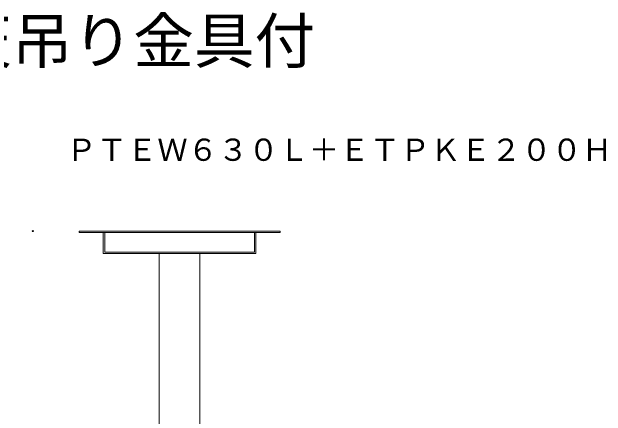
# Model space of a CAD drawing. Units: millimetres, scale not verified. Extents: x -62 to 63, y -57 to 57.
# Drawn here: x 16.53 to 55.7, y 30.08 to 56.71 of the extents above; entities that cross this region are included whole.
import ezdxf
from ezdxf.enums import TextEntityAlignment as Align

# ---------------------------------------------------------------- set-up
doc = ezdxf.new("R2010")
doc.units = ezdxf.units.MM
doc.header["$LTSCALE"] = 0.125
doc.header["$PDMODE"] = 32
doc.header["$PDSIZE"] = 0.0625
for name, color, linetype, lineweight in [('0-0_0', 7, 'Continuous', 18), ('0-4_GAIKEI', 1, 'Continuous', 18), ('0-5_SUNPO', 7, 'Continuous', 18)]:
    doc.layers.add(name, color=color, linetype=linetype, lineweight=lineweight)
for name, color, linetype in [('0-1_DEFPOINTS', 7, 'Continuous'), ('0-3_MOJI1', 7, 'Continuous'), ('0-6_TOUROKU', 7, 'Continuous')]:
    doc.layers.add(name, color=color, linetype=linetype)
doc.styles.add('ＭＳ ゴシック', font='')
doc.styles.get('ＭＳ ゴシック').set_extended_font_data('MS Gothic')

# ---------------------------------------------------------------- blocks, each defined once
blk = doc.blocks.new('_OPEN30')
at = {"layer": '0-0_0'}
blk.add_line((0, 0), (-1, 0), dxfattribs=at)
blk.add_lwpolyline([(-1, 0.26795), (0, 0), (-1, -0.26795)], dxfattribs=at)
blk = doc.blocks.new('D5')
at = {"layer": '0-1_DEFPOINTS'}
for p in [(4.5531, 42.9787), (12.5531, 42.9787), (12.5531, 8.162)]:
    blk.add_point(p, dxfattribs=at)
at = {"layer": '0-5_SUNPO'}
for p, q in [((10.5531, 42.9787), (2.5531, 42.9787)), ((4.5531, 10.162), (4.5531, 40.9787)), ((10.5531, 8.162), (2.5531, 8.162))]:
    blk.add_line(p, q, dxfattribs=at)
at = {"layer": '0-5_SUNPO', "xscale": 2, "yscale": 2}
for p, rotation in [((4.5531, 42.9787), 90), ((4.5531, 8.162), 270)]:
    blk.add_blockref('_OPEN30', p, dxfattribs=dict(at, rotation=rotation))
at = {"layer": '0-5_SUNPO', "style": 'ＭＳ ゴシック'}
blk.add_text('951～1551', height=1.833, rotation=90, dxfattribs=at).set_placement((4.0531, 19.9453), align=Align.BOTTOM_LEFT)

msp = doc.modelspace()

# ---------------------------------------------------------------- linework, layer by layer
at = {"layer": '0-4_GAIKEI'}
for p, q in [((20.9514, 42.2678), (20.9514, 42.1666)), ((20.9514, 42.2678), (34.2122, 42.2678)), ((20.9514, 42.1666), (34.2122, 42.1666)), ((22.5498, 40.7849), (22.5498, 42.1666)), ((22.6508, 40.8862), (22.6508, 42.1666)), ((32.5128, 40.8862), (32.5128, 42.1666)), ((32.6138, 40.7849), (32.6138, 42.1666)), ((34.2122, 42.2678), (34.2122, 42.1666)), ((22.5498, 40.7849), (32.6138, 40.7849)), ((22.6508, 40.8862), (32.5128, 40.8862)), ((26.239, 18.5499), (26.239, 40.7849)), ((28.9246, 18.5499), (28.9246, 40.7849))]:
    msp.add_line(p, q, dxfattribs=at)

# ---------------------------------------------------------------- block references
at = {"layer": '0-5_SUNPO'}
msp.add_blockref('D5', (5.3462, -0.7108), dxfattribs=at)

# ---------------------------------------------------------------- texts
at = {"layer": '0-3_MOJI1', "style": 'ＭＳ ゴシック'}
msp.add_text('ＤＬＰ方式プロジェクター天吊り金具付', height=2.933, dxfattribs=at).set_placement((-35.4848, 52.4574), align=Align.BOTTOM_LEFT)
at = {"layer": '0-6_TOUROKU', "style": 'ＭＳ ゴシック'}
msp.add_text('ＰＴＥＷ６３０Ｌ＋ＥＴＰＫＥ２００Ｈ', height=1.466, dxfattribs=at).set_placement((20.1151, 46.4574), align=Align.BOTTOM_LEFT)

doc.saveas('drawing.dxf')
